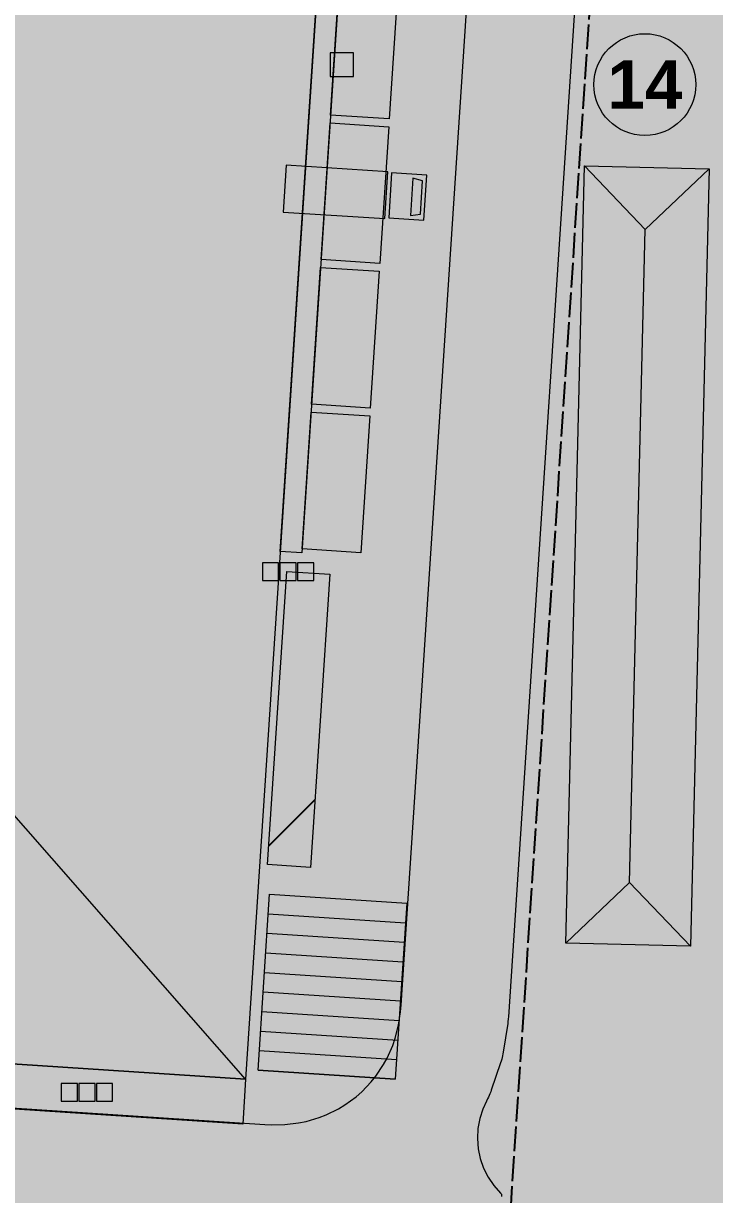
# Model space of a CAD drawing. Header units: metres. Extents: x 305859 to 307221, y 9155922 to 9156786.
# Drawn here: x 306932.5 to 306967.8, y 9156282.6 to 9156342.4 of the extents above; entities that cross this region are included whole.
import ezdxf
from ezdxf.enums import TextEntityAlignment as Align

# ---------------------------------------------------------------- set-up
doc = ezdxf.new("R2010")
doc.units = ezdxf.units.M
doc.linetypes.add('DASHED', pattern=[1.524, 1.27, -0.254])
for name, color, linetype, lineweight, true_color in [('A-ALUR_BARANG', 7, 'DASHED', 50, 0x7828a0), ('A-ALUR_KENDARAAN', 7, 'Continuous', 50, 0x1e50c8), ('A-ALUR_SAMPAH', 7, 'DASHED', 50, 0x965f23), ('B-BANGUNAN_PERMUKIMAN', 7, 'Continuous', 13, 0xf0cd8c), ('B-BATAS_HPL_INDIKATIF', 7, 'DASHED', 25, 0x781414), ('B-BAYANGAN', 7, 'Continuous', 0, 0x76786c), ('D-BM_PLATFORM', 7, 'Continuous', 13, 0x464646), ('D-BM_SRP', 7, 'Continuous', 13, 0x5f5f8c), ('D-KENDARAAN', 7, 'Continuous', 9, 0xe6e6e6), ('D-PARKIR_MARKA', 7, 'Continuous', 9, 0xffffff), ('D-PARKIR_MOTOR', 7, 'Continuous', 9, 0xcdcdcd), ('D-PASAR_BANGUNAN', 7, 'Continuous', 35, 0xb03a2e), ('D-SELASAR', 7, 'Continuous', 9, 0xeee4cd), ('T-NOMOR_ELEMEN', 7, 'Continuous', 18, 0x141414), ('U-HIDRAN', 7, 'Continuous', 18, 0xdc1e1e)]:
    doc.layers.add(name, color=color, linetype=linetype, lineweight=lineweight, true_color=true_color)
for name, color, linetype in [('D-HARD_STANDING', 7, 'Continuous'), ('D-JALAN_LINGKAR', 7, 'Continuous'), ('G-PERKERASAN', 7, 'Continuous'), ('G-TANAH', 7, 'Continuous'), ('J-MARKA_JALAN', 7, 'Continuous'), ('U-TITIK_PILAH', 7, 'Continuous')]:
    doc.layers.add(name, color=color, linetype=linetype)
doc.styles.add('ARIALB', font='arialbd.ttf')

# ---------------------------------------------------------------- blocks, each defined once
blk = doc.blocks.new('PILAH')
at = {"true_color": 0x2e8c40}
h = blk.add_hatch(color=97, dxfattribs=at)
h.dxf.hatch_style = 1
h.paths.add_polyline_path([(-0.9, -0.3), (-0.35, -0.3), (-0.35, 0.3), (-0.9, 0.3)])
at = {"true_color": 0xecb01e}
h = blk.add_hatch(color=40, dxfattribs=at)
h.dxf.hatch_style = 1
h.paths.add_polyline_path([(-0.3, -0.3), (0.25, -0.3), (0.25, 0.3), (-0.3, 0.3)])
at = {"true_color": 0x6e6e6e}
h = blk.add_hatch(color=8, dxfattribs=at)
h.dxf.hatch_style = 1
h.paths.add_polyline_path([(0.3, -0.3), (0.85, -0.3), (0.85, 0.3), (0.3, 0.3)])
at = {"color": 250, "lineweight": 9, "true_color": 0x1e1e1e}
for points in [[(-0.9, -0.3), (-0.35, -0.3), (-0.35, 0.3), (-0.9, 0.3)], [(-0.3, -0.3), (0.25, -0.3), (0.25, 0.3), (-0.3, 0.3)], [(0.3, -0.3), (0.85, -0.3), (0.85, 0.3), (0.3, 0.3)]]:
    blk.add_lwpolyline(points, close=True, dxfattribs=at)
blk = doc.blocks.new('TRUK')
at = {"true_color": 0x3c6eaa}
h = blk.add_hatch(color=155, dxfattribs=at)
h.dxf.hatch_style = 1
h.paths.add_polyline_path([(-1.15, 1.8), (1.15, 1.8), (1.15, 3.6), (-1.15, 3.6)])
at = {"true_color": 0x282d37}
h = blk.add_hatch(color=250, dxfattribs=at)
h.dxf.hatch_style = 1
h.paths.add_polyline_path([(-0.95, 2.9), (0.95, 2.9), (0.85, 3.4), (-0.85, 3.4)])
at = {"true_color": 0xeeeee8}
h = blk.add_hatch(color=7, dxfattribs=at)
h.dxf.hatch_style = 1
h.paths.add_polyline_path([(-1.2, -3.6), (1.2, -3.6), (1.2, 1.6), (-1.2, 1.6)])
at = {"color": 250, "lineweight": 9}
for points in [[(-1.15, 1.8), (1.15, 1.8), (1.15, 3.6), (-1.15, 3.6)], [(-0.95, 2.9), (0.95, 2.9), (0.85, 3.4), (-0.85, 3.4)], [(-1.2, -3.6), (1.2, -3.6), (1.2, 1.6), (-1.2, 1.6)]]:
    blk.add_lwpolyline(points, close=True, dxfattribs=at)
blk = doc.blocks.new('HIDRAN')
h = blk.add_hatch(color=1)
h.dxf.hatch_style = 1
h.paths.add_polyline_path([(-0.6, -0.6), (0.6, -0.6), (0.6, 0.6), (-0.6, 0.6)])
at = {"color": 7}
blk.add_lwpolyline([(-0.6, -0.6), (0.6, -0.6), (0.6, 0.6), (-0.6, 0.6)], close=True, dxfattribs=at)

msp = doc.modelspace()

# ---------------------------------------------------------------- hatches: boundary and pattern name
at = {"layer": 'A-ALUR_BARANG', "true_color": 0x7828a0}
h = msp.add_hatch(color=195, dxfattribs=at)
h.dxf.hatch_style = 1
h.paths.add_polyline_path([(306954.854, 9156339.97), (306953.667, 9156343.504), (306956.712, 9156343.202)])
h = msp.add_hatch(color=195, dxfattribs=at)
h.dxf.hatch_style = 1
h.paths.add_polyline_path([(306955.351, 9156339.921), (306954.356, 9156340.019), (306954.417, 9156340.634), (306955.412, 9156340.535), (306955.351, 9156339.921)])
at = {"layer": 'A-ALUR_KENDARAAN', "true_color": 0x1e50c8}
h = msp.add_hatch(color=152, dxfattribs=at)
h.dxf.hatch_style = 1
h.paths.add_polyline_path([(306946.969, 9156385.031), (306882.608, 9156389.259), (306882.687, 9156390.457), (306951.659, 9156385.925), (306951.717, 9156385.918), (306951.775, 9156385.906), (306951.831, 9156385.888), (306951.886, 9156385.864), (306951.937, 9156385.835), (306951.986, 9156385.802), (306952.031, 9156385.763), (306952.072, 9156385.721), (306952.108, 9156385.674), (306952.14, 9156385.624), (306952.167, 9156385.572), (306952.188, 9156385.517), (306952.204, 9156385.46), (306952.215, 9156385.402), (306952.219, 9156385.343), (306952.218, 9156385.284), (306952.211, 9156385.225), (306952.198, 9156385.167), (306952.179, 9156385.111), (306952.156, 9156385.057), (306952.126, 9156385.006), (306952.092, 9156384.957), (306952.054, 9156384.913), (306952.011, 9156384.872), (306951.964, 9156384.836), (306951.915, 9156384.804), (306951.862, 9156384.778), (306951.807, 9156384.756), (306951.75, 9156384.741), (306951.691, 9156384.731), (306951.632, 9156384.727), (306950.116, 9156384.694), (306948.681, 9156384.408), (306947.316, 9156383.878), (306946.065, 9156383.119), (306944.964, 9156382.154), (306944.048, 9156381.012), (306943.343, 9156379.729), (306943.086, 9156378.97), (306960.101, 9156376.349), (306960.159, 9156376.337), (306960.216, 9156376.319), (306960.271, 9156376.296), (306960.323, 9156376.268), (306960.372, 9156376.234), (306960.417, 9156376.196), (306960.459, 9156376.154), (306960.496, 9156376.108), (306960.528, 9156376.058), (306960.556, 9156376.005), (306960.578, 9156375.95), (306960.594, 9156375.893), (306960.605, 9156375.835), (306960.61, 9156375.776), (306960.609, 9156375.716), (306955.095, 9156291.797), (306955.089, 9156291.745), (306954.851, 9156290.195), (306954.84, 9156290.143), (306954.826, 9156290.093), (306954.321, 9156288.608), (306954.302, 9156288.559), (306954.279, 9156288.512), (306953.524, 9156287.137), (306953.497, 9156287.092), (306953.466, 9156287.05), (306952.484, 9156285.826), (306952.449, 9156285.787), (306952.412, 9156285.751), (306951.232, 9156284.717), (306951.191, 9156284.684), (306951.148, 9156284.655), (306949.806, 9156283.841), (306949.76, 9156283.816), (306949.713, 9156283.795), (306948.25, 9156283.227), (306948.201, 9156283.21), (306948.15, 9156283.197), (306946.611, 9156282.892), (306946.559, 9156282.884), (306946.507, 9156282.88), (306944.939, 9156282.846), (306944.886, 9156282.847), (306875.914, 9156287.379), (306875.993, 9156288.576), (306944.939, 9156284.046), (306946.429, 9156284.079), (306947.864, 9156284.364), (306949.229, 9156284.894), (306950.48, 9156285.654), (306951.581, 9156286.619), (306952.498, 9156287.76), (306953.202, 9156289.043), (306953.673, 9156290.429), (306953.899, 9156291.902), (306959.375, 9156375.246), (306942.196, 9156377.893), (306942.139, 9156377.905), (306942.084, 9156377.922), (306942.03, 9156377.944), (306941.979, 9156377.972), (306941.93, 9156378.004), (306941.885, 9156378.041), (306941.844, 9156378.082), (306941.807, 9156378.127), (306941.775, 9156378.175), (306941.747, 9156378.226), (306941.724, 9156378.28), (306941.707, 9156378.335), (306941.695, 9156378.392), (306941.689, 9156378.45), (306941.688, 9156378.508), (306941.693, 9156378.566), (306941.703, 9156378.623), (306941.719, 9156378.679), (306942.224, 9156380.165), (306942.243, 9156380.214), (306942.266, 9156380.26), (306943.021, 9156381.636), (306943.048, 9156381.68), (306943.079, 9156381.723), (306944.061, 9156382.946), (306944.096, 9156382.985), (306944.133, 9156383.022), (306945.313, 9156384.056), (306945.354, 9156384.089), (306945.397, 9156384.118), (306946.739, 9156384.931), (306946.785, 9156384.956), (306946.833, 9156384.977), (306946.969, 9156385.031)])
h = msp.add_hatch(color=152, dxfattribs=at)
h.dxf.hatch_style = 1
h.paths.add_polyline_path([(306956.444, 9156321.476), (306955.063, 9156325.174), (306958.296, 9156324.962)])
h = msp.add_hatch(color=152, dxfattribs=at)
h.dxf.hatch_style = 1
h.paths.add_polyline_path([(306955.001, 9156299.523), (306953.621, 9156303.221), (306956.854, 9156303.009)])
h = msp.add_hatch(color=152, dxfattribs=at)
h.dxf.hatch_style = 1
h.paths.add_polyline_path([(306944.748, 9156283.458), (306948.338, 9156285.1), (306948.358, 9156281.86)])
at = {"layer": 'A-ALUR_SAMPAH', "true_color": 0x965f23}
h = msp.add_hatch(color=37, dxfattribs=at)
h.dxf.hatch_style = 1
h.paths.add_polyline_path([(306956.63, 9156338.798), (306955.732, 9156338.857), (306956.125, 9156344.844), (306957.023, 9156344.785), (306956.63, 9156338.798)])
h = msp.add_hatch(color=37, dxfattribs=at)
h.dxf.hatch_style = 1
h.paths.add_polyline_path([(306956.04, 9156329.817), (306955.142, 9156329.876), (306955.535, 9156335.863), (306956.433, 9156335.804), (306956.04, 9156329.817)])
h = msp.add_hatch(color=37, dxfattribs=at)
h.dxf.hatch_style = 1
h.paths.add_polyline_path([(306955.45, 9156320.837), (306954.552, 9156320.896), (306954.945, 9156326.883), (306955.843, 9156326.824), (306955.45, 9156320.837)])
h = msp.add_hatch(color=37, dxfattribs=at)
h.dxf.hatch_style = 1
h.paths.add_polyline_path([(306954.86, 9156311.856), (306953.962, 9156311.915), (306954.355, 9156317.902), (306955.253, 9156317.843), (306954.86, 9156311.856)])
h = msp.add_hatch(color=37, dxfattribs=at)
h.dxf.hatch_style = 1
h.paths.add_polyline_path([(306954.27, 9156302.875), (306953.372, 9156302.934), (306953.765, 9156308.921), (306954.663, 9156308.862), (306954.27, 9156302.875)])
h = msp.add_hatch(color=37, dxfattribs=at)
h.dxf.hatch_style = 1
h.paths.add_polyline_path([(306953.68, 9156293.895), (306952.782, 9156293.954), (306953.175, 9156299.941), (306954.073, 9156299.882), (306953.68, 9156293.895)])
h = msp.add_hatch(color=37, dxfattribs=at)
h.dxf.hatch_style = 1
h.paths.add_polyline_path([(306953.09, 9156284.914), (306952.192, 9156284.973), (306952.585, 9156290.96), (306953.483, 9156290.901), (306953.09, 9156284.914)])
h = msp.add_hatch(color=37, dxfattribs=at)
h.dxf.hatch_style = 1
h.paths.add_polyline_path([(306934.505, 9156282.277), (306934.564, 9156283.175), (306940.551, 9156282.781), (306940.492, 9156281.883), (306934.505, 9156282.277)])
at = {"layer": 'B-BANGUNAN_PERMUKIMAN', "true_color": 0xec9366}
h = msp.add_hatch(color=33, dxfattribs=at)
h.dxf.hatch_style = 1
h.paths.add_polyline_path([(306964.23, 9156331.899), (306963.43, 9156298.57), (306960.174, 9156295.467), (306961.127, 9156335.154), (306961.127, 9156335.154), (306964.23, 9156331.899)])
at = {"layer": 'B-BANGUNAN_PERMUKIMAN', "true_color": 0xeb9266}
h = msp.add_hatch(color=33, dxfattribs=at)
h.dxf.hatch_style = 1
h.paths.add_polyline_path([(306964.23, 9156331.899), (306961.127, 9156335.154), (306967.486, 9156335.002), (306964.23, 9156331.899)])
at = {"layer": 'B-BANGUNAN_PERMUKIMAN', "true_color": 0xbb7451}
h = msp.add_hatch(color=23, dxfattribs=at)
h.dxf.hatch_style = 1
h.paths.add_polyline_path([(306966.533, 9156295.314), (306963.43, 9156298.57), (306964.23, 9156331.899), (306967.486, 9156335.002), (306967.486, 9156335.002), (306966.533, 9156295.314)])
at = {"layer": 'B-BANGUNAN_PERMUKIMAN', "true_color": 0xbc7551}
h = msp.add_hatch(color=23, dxfattribs=at)
h.dxf.hatch_style = 1
h.paths.add_polyline_path([(306963.43, 9156298.57), (306966.533, 9156295.314), (306960.174, 9156295.467), (306963.43, 9156298.57)])
at = {"layer": 'B-BAYANGAN', "true_color": 0x76786c}
h = msp.add_hatch(color=8, dxfattribs=at)
h.dxf.hatch_style = 1
h.paths.add_polyline_path([(306898.383, 9156381.471), (306952.267, 9156377.931), (306946.236, 9156286.128), (306892.352, 9156289.669), (306898.383, 9156381.471)])
h = msp.add_hatch(color=8, dxfattribs=at)
h.dxf.hatch_style = 1
h.paths.add_polyline_path([(306968.236, 9156334.252), (306967.283, 9156294.564), (306960.924, 9156294.717), (306961.877, 9156334.404), (306968.236, 9156334.252)])
at = {"layer": 'D-BM_PLATFORM', "true_color": 0x505054}
h = msp.add_hatch(color=251, dxfattribs=at)
h.dxf.hatch_style = 1
h.paths.add_polyline_path([(306949.474, 9156374.343), (306950.572, 9156374.271), (306946.704, 9156315.398), (306945.606, 9156315.47), (306949.474, 9156374.343)])
at = {"layer": 'D-BM_SRP', "true_color": 0x78788c}
h = msp.add_hatch(color=8, dxfattribs=at)
h.dxf.hatch_style = 1
h.paths.add_polyline_path([(306948.631, 9156344.735), (306951.625, 9156344.538), (306951.166, 9156337.553), (306948.172, 9156337.75), (306948.631, 9156344.735)])
h = msp.add_hatch(color=8, dxfattribs=at)
h.dxf.hatch_style = 1
h.paths.add_polyline_path([(306948.146, 9156337.351), (306951.139, 9156337.154), (306950.68, 9156330.169), (306947.687, 9156330.366), (306948.146, 9156337.351)])
h = msp.add_hatch(color=8, dxfattribs=at)
h.dxf.hatch_style = 1
h.paths.add_polyline_path([(306947.661, 9156329.967), (306950.654, 9156329.77), (306950.195, 9156322.785), (306947.202, 9156322.982), (306947.661, 9156329.967)])
h = msp.add_hatch(color=8, dxfattribs=at)
h.dxf.hatch_style = 1
h.paths.add_polyline_path([(306947.176, 9156322.583), (306950.169, 9156322.386), (306949.71, 9156315.401), (306946.717, 9156315.598), (306947.176, 9156322.583)])
at = {"layer": 'D-HARD_STANDING', "true_color": 0xd6c8a8}
h = msp.add_hatch(color=9, dxfattribs=at)
h.dxf.hatch_style = 1
h.paths.add_polyline_path([(306945.939, 9156314.446), (306948.135, 9156314.302), (306947.151, 9156299.334), (306944.956, 9156299.479), (306945.939, 9156314.446)])
at = {"layer": 'D-HARD_STANDING', "true_color": 0xb8a882}
h = msp.add_hatch(dxfattribs=at)
h.set_pattern_fill('ANSI31', color=43, scale=3)
h.paths.add_polyline_path([(306945.939, 9156314.446), (306948.135, 9156314.302), (306947.151, 9156299.334), (306944.956, 9156299.479), (306945.939, 9156314.446)])
at = {"layer": 'D-JALAN_LINGKAR', "true_color": 0x686a70}
h = msp.add_hatch(color=251, dxfattribs=at)
h.dxf.hatch_style = 1
h.paths.add_polyline_path([(306950.241, 9156288.384), (306950.484, 9156288.687), (306950.872, 9156289.266), (306951.058, 9156289.606), (306951.339, 9156290.244), (306951.464, 9156290.611), (306951.63, 9156291.289), (306951.734, 9156291.964), (306951.772, 9156292.311), (306956.86, 9156369.764), (306956.859, 9156370.303), (306956.786, 9156370.837), (306956.641, 9156371.356), (306956.428, 9156371.852), (306956.151, 9156372.314), (306955.813, 9156372.734), (306955.422, 9156373.105), (306954.985, 9156373.421), (306954.51, 9156373.674), (306954.004, 9156373.862), (306953.478, 9156373.98), (306941.917, 9156375.761), (306941.821, 9156375.778), (306941.703, 9156375.802), (306941.515, 9156375.85), (306941.446, 9156375.872), (306941.263, 9156375.937), (306941.196, 9156375.965), (306941.021, 9156376.049), (306940.957, 9156376.083), (306940.791, 9156376.183), (306940.731, 9156376.223), (306940.575, 9156376.338), (306940.519, 9156376.384), (306940.375, 9156376.514), (306940.324, 9156376.565), (306940.194, 9156376.708), (306940.147, 9156376.764), (306940.031, 9156376.92), (306939.991, 9156376.98), (306939.89, 9156377.145), (306939.856, 9156377.209), (306939.772, 9156377.384), (306939.743, 9156377.451), (306939.677, 9156377.632), (306939.655, 9156377.702), (306939.606, 9156377.889), (306939.591, 9156377.96), (306939.561, 9156378.152), (306939.553, 9156378.224), (306939.541, 9156378.417), (306939.541, 9156378.49), (306939.548, 9156378.683), (306939.554, 9156378.756), (306939.593, 9156379.044), (306939.587, 9156379.045), (306939.629, 9156379.403), (306939.623, 9156379.922), (306939.549, 9156380.436), (306939.409, 9156380.935), (306939.206, 9156381.413), (306938.943, 9156381.86), (306938.625, 9156382.269), (306938.256, 9156382.634), (306937.843, 9156382.948), (306937.392, 9156383.205), (306936.913, 9156383.402), (306936.411, 9156383.536), (306935.897, 9156383.603), (306897.631, 9156386.118), (306896.52, 9156386.191), (306890.452, 9156386.589), (306889.765, 9156386.601), (306889.08, 9156386.544), (306888.404, 9156386.421), (306887.743, 9156386.233), (306887.104, 9156385.98), (306886.493, 9156385.666), (306885.916, 9156385.294), (306885.852, 9156385.243), (306886.763, 9156399.108), (306886.768, 9156399.156), (306886.778, 9156399.204), (306886.793, 9156399.25), (306886.812, 9156399.294), (306886.835, 9156399.337), (306886.863, 9156399.377), (306886.894, 9156399.414), (306886.928, 9156399.448), (306886.966, 9156399.478), (306887.006, 9156399.505), (306887.049, 9156399.528), (306887.094, 9156399.546), (306887.14, 9156399.56), (306887.188, 9156399.57), (306887.236, 9156399.575), (306887.284, 9156399.575), (306887.333, 9156399.57), (306899.534, 9156397.816), (306894.929, 9156398.23), (306895.191, 9156397.941), (306895.951, 9156396.916), (306896.607, 9156395.822), (306897.152, 9156394.669), (306897.582, 9156393.468), (306897.892, 9156392.23), (306897.985, 9156391.606), (306951.75, 9156388.074), (306951.849, 9156388.065), (306951.971, 9156388.051), (306952.165, 9156388.019), (306952.237, 9156388.003), (306952.427, 9156387.952), (306952.497, 9156387.929), (306952.682, 9156387.86), (306952.749, 9156387.83), (306952.926, 9156387.743), (306952.99, 9156387.707), (306953.157, 9156387.603), (306953.217, 9156387.561), (306953.373, 9156387.44), (306953.43, 9156387.393), (306953.573, 9156387.258), (306953.624, 9156387.204), (306953.753, 9156387.056), (306953.799, 9156386.998), (306953.913, 9156386.838), (306953.953, 9156386.776), (306954.051, 9156386.605), (306954.084, 9156386.539), (306954.165, 9156386.359), (306954.191, 9156386.291), (306954.254, 9156386.104), (306954.274, 9156386.033), (306954.318, 9156385.841), (306954.33, 9156385.769), (306954.355, 9156385.573), (306954.361, 9156385.5), (306954.366, 9156385.303), (306954.365, 9156385.229), (306954.351, 9156385.033), (306954.342, 9156384.96), (306954.308, 9156384.766), (306954.292, 9156384.694), (306954.24, 9156384.504), (306954.217, 9156384.434), (306954.182, 9156384.343), (306954.03, 9156383.856), (306953.941, 9156383.354), (306953.917, 9156382.845), (306953.957, 9156382.338), (306954.062, 9156381.839), (306954.229, 9156381.357), (306954.456, 9156380.901), (306954.739, 9156380.478), (306955.074, 9156380.093), (306955.455, 9156379.755), (306955.876, 9156379.468), (306956.33, 9156379.236), (306956.809, 9156379.064), (306957.307, 9156378.955), (306960.38, 9156378.481), (306960.477, 9156378.464), (306960.598, 9156378.439), (306960.79, 9156378.39), (306960.86, 9156378.368), (306961.046, 9156378.3), (306961.114, 9156378.271), (306961.292, 9156378.185), (306961.357, 9156378.15), (306961.526, 9156378.047), (306961.587, 9156378.005), (306961.744, 9156377.886), (306961.801, 9156377.838), (306961.946, 9156377.704), (306961.998, 9156377.651), (306962.129, 9156377.503), (306962.175, 9156377.446), (306962.291, 9156377.286), (306962.332, 9156377.224), (306962.431, 9156377.053), (306962.465, 9156376.987), (306962.548, 9156376.808), (306962.575, 9156376.739), (306962.639, 9156376.552), (306962.659, 9156376.481), (306962.705, 9156376.288), (306962.718, 9156376.216), (306962.744, 9156376.02), (306962.75, 9156375.946), (306962.757, 9156375.748), (306962.755, 9156375.625), (306962.751, 9156375.526), (306961.619, 9156358.293), (306962.868, 9156358.243), (306962.671, 9156355.249), (306961.422, 9156355.298), (306957.243, 9156291.7), (306957.236, 9156291.613), (306957.219, 9156291.461), (306957.208, 9156291.375), (306956.982, 9156289.911), (306956.967, 9156289.825), (306956.946, 9156289.718), (306956.904, 9156289.548), (306956.874, 9156289.444), (306956.847, 9156289.36), (306956.371, 9156287.958), (306956.341, 9156287.876), (306956.302, 9156287.774), (306956.231, 9156287.614), (306956.183, 9156287.517), (306956.123, 9156287.401), (306956.126, 9156287.399), (306955.939, 9156286.999), (306955.783, 9156286.509), (306955.69, 9156286.003), (306955.664, 9156285.489), (306955.704, 9156284.976), (306955.809, 9156284.472), (306955.978, 9156283.986), (306956.208, 9156283.526), (306956.495, 9156283.099), (306956.835, 9156282.713), (306956.891, 9156282.656), (306956.891, 9156282.529), (306955.535, 9156261.887), (306955.947, 9156262.028), (306956.379, 9156262.238), (306956.603, 9156262.382), (306956.688, 9156262.428), (306956.816, 9156262.442), (306959.552, 9156262.558), (306959.675, 9156262.555), (306959.688, 9156262.433), (306959.72, 9156261.682), (306959.722, 9156261.579), (306959.711, 9156261.4), (306959.686, 9156261.249), (306959.646, 9156261.101), (306959.59, 9156260.957), (306959.521, 9156260.821), (306959.423, 9156260.67), (306959.361, 9156260.588), (306958.764, 9156259.844), (306958.704, 9156259.772), (306958.589, 9156259.654), (306958.482, 9156259.563), (306958.367, 9156259.482), (306958.224, 9156259.4), (306958.139, 9156259.359), (306957.214, 9156258.942), (306957.123, 9156258.903), (306956.96, 9156258.848), (306956.816, 9156258.815), (306956.645, 9156258.793), (306956.547, 9156258.788), (306955.329, 9156258.751), (306955.165, 9156256.247), (306955.161, 9156256.216), (306954.764, 9156256.243), (306954.715, 9156256.248), (306954.667, 9156256.259), (306954.62, 9156256.274), (306954.575, 9156256.293), (306954.532, 9156256.317), (306954.492, 9156256.345), (306954.454, 9156256.377), (306954.42, 9156256.412), (306954.39, 9156256.45), (306954.363, 9156256.492), (306954.341, 9156256.535), (306954.323, 9156256.581), (306954.309, 9156256.628), (306954.301, 9156256.676), (306954.297, 9156256.725), (306954.297, 9156256.774), (306954.966, 9156266.952), (306949.877, 9156267.287), (306950.48, 9156276.466), (306950.481, 9156276.976), (306950.417, 9156277.482), (306950.289, 9156277.975), (306950.1, 9156278.449), (306949.852, 9156278.894), (306949.549, 9156279.304), (306949.196, 9156279.672), (306948.8, 9156279.993), (306948.366, 9156280.26), (306947.901, 9156280.471), (306947.414, 9156280.62), (306946.911, 9156280.706), (306946.402, 9156280.727), (306945.029, 9156280.698), (306944.942, 9156280.698), (306944.789, 9156280.701), (306944.702, 9156280.705), (306890.938, 9156284.237), (306884.912, 9156284.633), (306884.242, 9156284.645), (306883.574, 9156284.593), (306882.914, 9156284.477), (306882.729, 9156284.426), (306879.742, 9156284.622), (306879.693, 9156284.628), (306879.645, 9156284.638), (306879.598, 9156284.653), (306879.553, 9156284.673), (306879.511, 9156284.696), (306879.47, 9156284.724), (306879.433, 9156284.756), (306879.399, 9156284.791), (306879.368, 9156284.83), (306879.342, 9156284.871), (306879.319, 9156284.915), (306879.301, 9156284.96), (306879.288, 9156285.007), (306879.279, 9156285.056), (306879.275, 9156285.105), (306879.276, 9156285.154), (306879.737, 9156292.175), (306879.84, 9156292.069), (306880.363, 9156291.625), (306880.928, 9156291.234), (306881.528, 9156290.901), (306882.158, 9156290.628), (306882.812, 9156290.418), (306883.483, 9156290.273), (306884.165, 9156290.194), (306891.291, 9156289.726), (306944.812, 9156286.209), (306945.161, 9156286.202), (306945.844, 9156286.217), (306946.537, 9156286.292), (306946.918, 9156286.368), (306947.587, 9156286.563), (306947.948, 9156286.703), (306948.574, 9156287.012), (306948.905, 9156287.213), (306949.468, 9156287.625), (306949.759, 9156287.881), (306950.241, 9156288.384)])
at = {"layer": 'D-PARKIR_MOTOR', "true_color": 0x96989c}
h = msp.add_hatch(color=253, dxfattribs=at)
h.dxf.hatch_style = 1
h.paths.add_polyline_path([(306945.057, 9156297.969), (306952.063, 9156297.508), (306951.473, 9156288.528), (306944.467, 9156288.988), (306945.057, 9156297.969)])
at = {"layer": 'D-PASAR_BANGUNAN', "true_color": 0xa34133}
h = msp.add_hatch(color=15, dxfattribs=at)
h.dxf.hatch_style = 1
h.paths.add_polyline_path([(306918.664, 9156317.24), (306921.155, 9156355.159), (306949.867, 9156380.331), (306943.836, 9156288.529), (306918.664, 9156317.24)])
at = {"layer": 'D-PASAR_BANGUNAN', "true_color": 0xa64233}
h = msp.add_hatch(color=15, dxfattribs=at)
h.dxf.hatch_style = 1
h.paths.add_polyline_path([(306918.664, 9156317.24), (306943.836, 9156288.529), (306943.836, 9156288.529), (306889.952, 9156292.069), (306918.664, 9156317.24)])
at = {"layer": 'D-SELASAR', "true_color": 0xe8e2d4}
h = msp.add_hatch(color=254, dxfattribs=at)
h.dxf.hatch_style = 1
h.paths.add_polyline_path([(306889.952, 9156292.069), (306943.836, 9156288.528), (306943.685, 9156286.233), (306889.801, 9156289.774), (306889.952, 9156292.069)])
at = {"layer": 'G-PERKERASAN', "true_color": 0xe0ded9}
h = msp.add_hatch(color=254, dxfattribs=at)
h.dxf.hatch_style = 1
h.paths.add_polyline_path([(306955.794, 9156256.676), (306955.763, 9156256.208), (306955.76, 9156256.169), (306955.743, 9156256.047), (306955.733, 9156255.99), (306955.718, 9156255.935), (306955.697, 9156255.881), (306955.671, 9156255.83), (306955.64, 9156255.781), (306955.605, 9156255.735), (306955.565, 9156255.693), (306955.522, 9156255.656), (306955.475, 9156255.622), (306955.426, 9156255.593), (306955.373, 9156255.569), (306955.319, 9156255.55), (306955.263, 9156255.536), (306955.206, 9156255.528), (306955.148, 9156255.525), (306955.025, 9156255.525), (306954.986, 9156255.526), (306949.26, 9156255.903), (306949.221, 9156255.906), (306949.099, 9156255.923), (306949.042, 9156255.933), (306948.987, 9156255.948), (306948.933, 9156255.969), (306948.882, 9156255.995), (306948.833, 9156256.026), (306948.788, 9156256.061), (306948.746, 9156256.101), (306948.708, 9156256.144), (306948.674, 9156256.191), (306948.645, 9156256.24), (306948.621, 9156256.293), (306948.602, 9156256.347), (306948.589, 9156256.403), (306948.58, 9156256.46), (306948.578, 9156256.518), (306948.578, 9156256.641), (306948.579, 9156256.68), (306948.636, 9156257.549), (306943.75, 9156257.402), (306943.75, 9156390.956), (306964.322, 9156387.999), (306957.078, 9156277.737), (306984.02, 9156275.967), (306982.923, 9156259.271), (306983.006, 9156260.535), (306983.006, 9156260.539), (306983.007, 9156260.544), (306983.009, 9156260.549), (306983.011, 9156260.553), (306983.013, 9156260.558), (306983.016, 9156260.562), (306983.019, 9156260.565), (306983.022, 9156260.569), (306983.026, 9156260.572), (306983.03, 9156260.574), (306983.034, 9156260.577), (306983.039, 9156260.579), (306983.044, 9156260.58), (306983.048, 9156260.581), (306983.053, 9156260.581), (306990.465, 9156260.92), (306990.466, 9156260.92), (306990.466, 9156260.921), (306990.544, 9156263.437), (306990.915, 9156275.513), (306990.978, 9156277.564), (306964.486, 9156279.602), (306972.637, 9156393.351), (306943.75, 9156398.699), (306943.75, 9156456.647), (307002.836, 9156450.56), (307044.811, 9156445.344), (307040.22, 9156386.794), (307039.39, 9156370.93), (307039.39, 9156370.93), (307037.068, 9156326.508), (307034.814, 9156283.406), (307034.792, 9156282.996), (307033.552, 9156256.861), (307033.552, 9156224.798), (307008.361, 9156221.849), (306994.202, 9156219.777), (306994.202, 9156217.978), (306994.202, 9156214.251), (306990.23, 9156213.042), (306992.091, 9156233.608), (306978.779, 9156233.48), (306978.672, 9156244.623), (306991.669, 9156244.749), (306990.974, 9156249.054), (306990.973, 9156249.06), (306990.966, 9156249.102), (306990.965, 9156249.108), (306990.963, 9156249.129), (306990.962, 9156249.135), (306990.956, 9156249.178), (306990.955, 9156249.184), (306990.346, 9156254.341), (306990.344, 9156254.353), (306990.336, 9156254.433), (306990.334, 9156254.469), (306990.328, 9156254.63), (306990.328, 9156254.667), (306990.33, 9156254.747), (306990.33, 9156254.759), (306990.516, 9156259.005), (306982.908, 9156259.047), (306982.636, 9156254.912), (306954.796, 9156256.742), (306955.794, 9156256.676)])
h = msp.add_hatch(color=254, dxfattribs=at)
h.dxf.hatch_style = 1
h.paths.add_polyline_path([(306943.75, 9156257.402), (306939.004, 9156257.259), (306938.296, 9156251.964), (306943.75, 9156252.55), (306943.75, 9156243.999), (306937.135, 9156243.288), (306936.916, 9156241.65), (306943.75, 9156241.941), (306943.75, 9156223.988), (306936.735, 9156223.69), (306936.199, 9156236.286), (306935.2, 9156228.814), (306936.303, 9156207.503), (306936.331, 9156207.451), (306936.58, 9156207.102), (306936.871, 9156206.787), (306937.199, 9156206.511), (306937.56, 9156206.279), (306937.946, 9156206.094), (306938.353, 9156205.959), (306938.774, 9156205.876), (306939.202, 9156205.847), (306939.648, 9156205.874), (306943.75, 9156206.375), (306943.75, 9156202.796), (306931, 9156201.32), (306931, 9156204.2), (306931, 9156204.2), (306931, 9156205.774), (306931.041, 9156205.825), (306931.282, 9156206.213), (306931.355, 9156206.378), (306931.184, 9156209.672), (306931, 9156209.666), (306931, 9156209.666), (306931, 9156221.984), (306931, 9156221.978), (306931, 9156222), (306931, 9156222), (306931, 9156392.789), (306943.75, 9156390.956), (306943.75, 9156257.402)])
at = {"layer": 'G-TANAH', "true_color": 0xddc498}
h = msp.add_hatch(color=31, dxfattribs=at)
h.dxf.hatch_style = 1
h.paths.add_polyline_path([(306990.914, 9156275.514), (306984.02, 9156275.967), (306957.078, 9156277.737), (306964.322, 9156387.999), (306887.261, 9156399.075), (306880.063, 9156289.504), (306871.511, 9156289.998), (306880.545, 9156410.402), (306972.637, 9156393.351), (306964.486, 9156279.602), (306990.978, 9156277.564), (306990.915, 9156275.513), (306990.915, 9156275.514), (306990.914, 9156275.514)])
at = {"layer": 'G-TANAH', "true_color": 0xba9c6e}
h = msp.add_hatch(dxfattribs=at)
h.set_pattern_fill('AR-SAND', color=33, scale=0.06)
h.paths.add_polyline_path([(306990.914, 9156275.514), (306984.02, 9156275.967), (306957.078, 9156277.737), (306964.322, 9156387.999), (306887.261, 9156399.075), (306880.063, 9156289.504), (306871.511, 9156289.998), (306880.545, 9156410.402), (306972.637, 9156393.351), (306964.486, 9156279.602), (306990.978, 9156277.564), (306990.915, 9156275.513), (306990.915, 9156275.514), (306990.914, 9156275.514)])
at = {"layer": 'J-MARKA_JALAN', "true_color": 0xffffff}
h = msp.add_hatch(color=7, dxfattribs=at)
h.dxf.hatch_style = 1
h.paths.add_polyline_path([(306957.494, 9156337.461), (306958.262, 9156338.854), (306957.84, 9156338.881), (306958.005, 9156341.396), (306957.502, 9156341.429), (306957.337, 9156338.914), (306956.915, 9156338.942)])
h = msp.add_hatch(color=7, dxfattribs=at)
h.dxf.hatch_style = 1
h.paths.add_polyline_path([(306956.445, 9156321.495), (306957.213, 9156322.888), (306956.791, 9156322.916), (306956.956, 9156325.43), (306956.453, 9156325.463), (306956.288, 9156322.949), (306955.866, 9156322.977)])
h = msp.add_hatch(color=7, dxfattribs=at)
h.dxf.hatch_style = 1
h.paths.add_polyline_path([(306955.396, 9156305.53), (306956.164, 9156306.923), (306955.742, 9156306.95), (306955.907, 9156309.465), (306955.404, 9156309.498), (306955.239, 9156306.983), (306954.817, 9156307.011)])
h = msp.add_hatch(color=7, dxfattribs=at)
h.dxf.hatch_style = 1
h.paths.add_polyline_path([(306954.15, 9156289.586), (306955.036, 9156290.906), (306954.618, 9156290.971), (306955.002, 9156293.461), (306954.504, 9156293.538), (306954.12, 9156291.048), (306953.702, 9156291.112)])
h = msp.add_hatch(color=7, dxfattribs=at)
h.dxf.hatch_style = 1
h.paths.add_polyline_path([(306940.777, 9156283.719), (306942.169, 9156282.951), (306942.197, 9156283.373), (306944.712, 9156283.208), (306944.745, 9156283.71), (306942.23, 9156283.876), (306942.258, 9156284.298)])
at = {"layer": 'T-NOMOR_ELEMEN', "true_color": 0xffffff}
h = msp.add_hatch(color=7, dxfattribs=at)
h.dxf.hatch_style = 1
edge = h.paths.add_edge_path()
edge.add_arc((306964.208, 9156339.302), 2.6, 0, 360)

# ---------------------------------------------------------------- linework, layer by layer
at = {"layer": 'B-BANGUNAN_PERMUKIMAN', "color": 27, "lineweight": 9, "true_color": 0x744832}
for p, q in [((306961.127, 9156335.154), (306964.23, 9156331.899)), ((306967.486, 9156335.002), (306964.23, 9156331.899)), ((306963.43, 9156298.57), (306964.23, 9156331.899)), ((306960.174, 9156295.467), (306963.43, 9156298.57)), ((306966.533, 9156295.314), (306963.43, 9156298.57))]:
    msp.add_line(p, q, dxfattribs=at)
at = {"layer": 'B-BANGUNAN_PERMUKIMAN', "color": 27, "lineweight": 13, "true_color": 0x744832}
msp.add_lwpolyline([(306967.486, 9156335.002), (306966.533, 9156295.314), (306960.174, 9156295.467), (306961.127, 9156335.154), (306967.486, 9156335.002)], close=True, dxfattribs=at)
at = {"layer": 'B-BATAS_HPL_INDIKATIF'}
msp.add_lwpolyline([(306887.261, 9156399.075), (306964.322, 9156387.999), (306957.078, 9156277.737), (306984.02, 9156275.967), (306982.636, 9156254.912), (306954.796, 9156256.742), (306955.498, 9156267.418), (306928.036, 9156269.223), (306928.869, 9156281.895), (306879.775, 9156285.121), (306887.261, 9156399.075)], close=True, dxfattribs=at)
at = {"layer": 'D-BM_PLATFORM', "color": 7, "lineweight": 9, "true_color": 0xfafafa}
msp.add_lwpolyline([(306949.474, 9156374.343), (306950.572, 9156374.271), (306946.704, 9156315.398), (306945.606, 9156315.47), (306949.474, 9156374.343)], close=True, dxfattribs=at)
at = {"layer": 'D-BM_SRP', "color": 7, "lineweight": 9, "true_color": 0xfafafa}
for points in [[(306948.631, 9156344.735), (306951.625, 9156344.538), (306951.166, 9156337.553), (306948.172, 9156337.75), (306948.631, 9156344.735)], [(306948.146, 9156337.351), (306951.139, 9156337.154), (306950.68, 9156330.169), (306947.687, 9156330.366), (306948.146, 9156337.351)], [(306947.661, 9156329.967), (306950.654, 9156329.77), (306950.195, 9156322.785), (306947.202, 9156322.982), (306947.661, 9156329.967)], [(306947.176, 9156322.583), (306950.169, 9156322.386), (306949.71, 9156315.401), (306946.717, 9156315.598), (306947.176, 9156322.583)]]:
    msp.add_lwpolyline(points, close=True, dxfattribs=at)
at = {"layer": 'D-HARD_STANDING', "color": 252, "lineweight": 9, "true_color": 0xa69c83}
msp.add_lwpolyline([(306945.939, 9156314.446), (306948.135, 9156314.302), (306947.151, 9156299.334), (306944.956, 9156299.479), (306945.939, 9156314.446)], close=True, dxfattribs=at)
at = {"layer": 'D-JALAN_LINGKAR', "color": 149, "lineweight": 13, "true_color": 0x46464a}
for points in [[(306891.291, 9156289.726), (306944.812, 9156286.209), (306945.161, 9156286.202), (306945.844, 9156286.217), (306946.537, 9156286.292), (306946.918, 9156286.368), (306947.587, 9156286.563), (306947.948, 9156286.703), (306948.574, 9156287.012), (306948.905, 9156287.213), (306949.468, 9156287.625), (306949.759, 9156287.881), (306950.241, 9156288.384), (306950.241, 9156288.384), (306950.484, 9156288.687), (306950.872, 9156289.266), (306951.058, 9156289.606), (306951.339, 9156290.244), (306951.464, 9156290.611), (306951.63, 9156291.289), (306951.734, 9156291.964), (306951.772, 9156292.311), (306956.86, 9156369.764)], [(306961.422, 9156355.298), (306957.243, 9156291.7), (306957.236, 9156291.613), (306957.219, 9156291.461), (306957.208, 9156291.375), (306956.982, 9156289.911), (306956.967, 9156289.825), (306956.946, 9156289.718), (306956.904, 9156289.548), (306956.874, 9156289.444), (306956.847, 9156289.36), (306956.371, 9156287.958), (306956.341, 9156287.876), (306956.302, 9156287.774), (306956.231, 9156287.614), (306956.183, 9156287.517), (306956.123, 9156287.401), (306956.126, 9156287.399), (306955.939, 9156286.999), (306955.783, 9156286.509), (306955.69, 9156286.003), (306955.664, 9156285.489), (306955.704, 9156284.976), (306955.809, 9156284.472), (306955.978, 9156283.986), (306956.208, 9156283.526), (306956.495, 9156283.099), (306956.835, 9156282.713), (306956.891, 9156282.656), (306956.891, 9156282.529)]]:
    msp.add_lwpolyline(points, dxfattribs=at)
at = {"layer": 'D-PARKIR_MARKA', "color": 7, "true_color": 0xffffff}
for points in [[(306945.057, 9156297.969), (306952.063, 9156297.508)], [(306944.992, 9156296.971), (306951.997, 9156296.511)], [(306944.926, 9156295.973), (306951.932, 9156295.513)], [(306944.861, 9156294.975), (306951.866, 9156294.515)], [(306944.795, 9156293.977), (306951.801, 9156293.517)], [(306944.73, 9156292.979), (306951.735, 9156292.519)], [(306944.664, 9156291.982), (306951.67, 9156291.521)], [(306944.598, 9156290.984), (306951.604, 9156290.523)], [(306944.533, 9156289.986), (306951.539, 9156289.526)], [(306944.467, 9156288.988), (306951.473, 9156288.528)]]:
    msp.add_lwpolyline(points, dxfattribs=at)
at = {"layer": 'D-PARKIR_MOTOR', "color": 8, "lineweight": 9, "true_color": 0x757679}
msp.add_lwpolyline([(306945.057, 9156297.969), (306952.063, 9156297.508), (306951.473, 9156288.528), (306944.467, 9156288.988), (306945.057, 9156297.969)], close=True, dxfattribs=at)
at = {"layer": 'D-PASAR_BANGUNAN', "color": 19, "lineweight": 9, "true_color": 0x66281f}
msp.add_line((306943.836, 9156288.529), (306918.664, 9156317.24), dxfattribs=at)
at = {"layer": 'D-PASAR_BANGUNAN', "color": 19, "lineweight": 13, "true_color": 0x66281f}
msp.add_lwpolyline([(306895.983, 9156383.871), (306949.867, 9156380.331), (306943.836, 9156288.528), (306889.952, 9156292.069), (306895.983, 9156383.871)], close=True, dxfattribs=at)
at = {"layer": 'D-SELASAR', "color": 253, "lineweight": 9, "true_color": 0xb4b0a5}
msp.add_lwpolyline([(306889.952, 9156292.069), (306943.836, 9156288.528), (306943.685, 9156286.233), (306889.801, 9156289.774), (306889.952, 9156292.069)], close=True, dxfattribs=at)
at = {"layer": 'T-NOMOR_ELEMEN'}
msp.add_circle((306964.208, 9156339.302), 2.6, dxfattribs=at)

# ---------------------------------------------------------------- block references
at = {"layer": 'D-KENDARAAN', "rotation": 266.3}
msp.add_blockref('TRUK', (306949.413, 9156333.76), dxfattribs=at)
at = {"layer": 'U-HIDRAN'}
msp.add_blockref('HIDRAN', (306948.742, 9156340.318), dxfattribs=at)
at = {"layer": 'U-TITIK_PILAH', "xscale": 1.5, "yscale": 1.5}
for p in [(306946.039, 9156314.44), (306935.774, 9156287.856)]:
    msp.add_blockref('PILAH', p, dxfattribs=at)

# ---------------------------------------------------------------- texts
at = {"layer": 'T-NOMOR_ELEMEN', "style": 'ARIALB'}
msp.add_text('14', height=2.47, dxfattribs=at).set_placement((306964.208, 9156339.302), align=Align.MIDDLE_CENTER)

doc.saveas('drawing.dxf')
